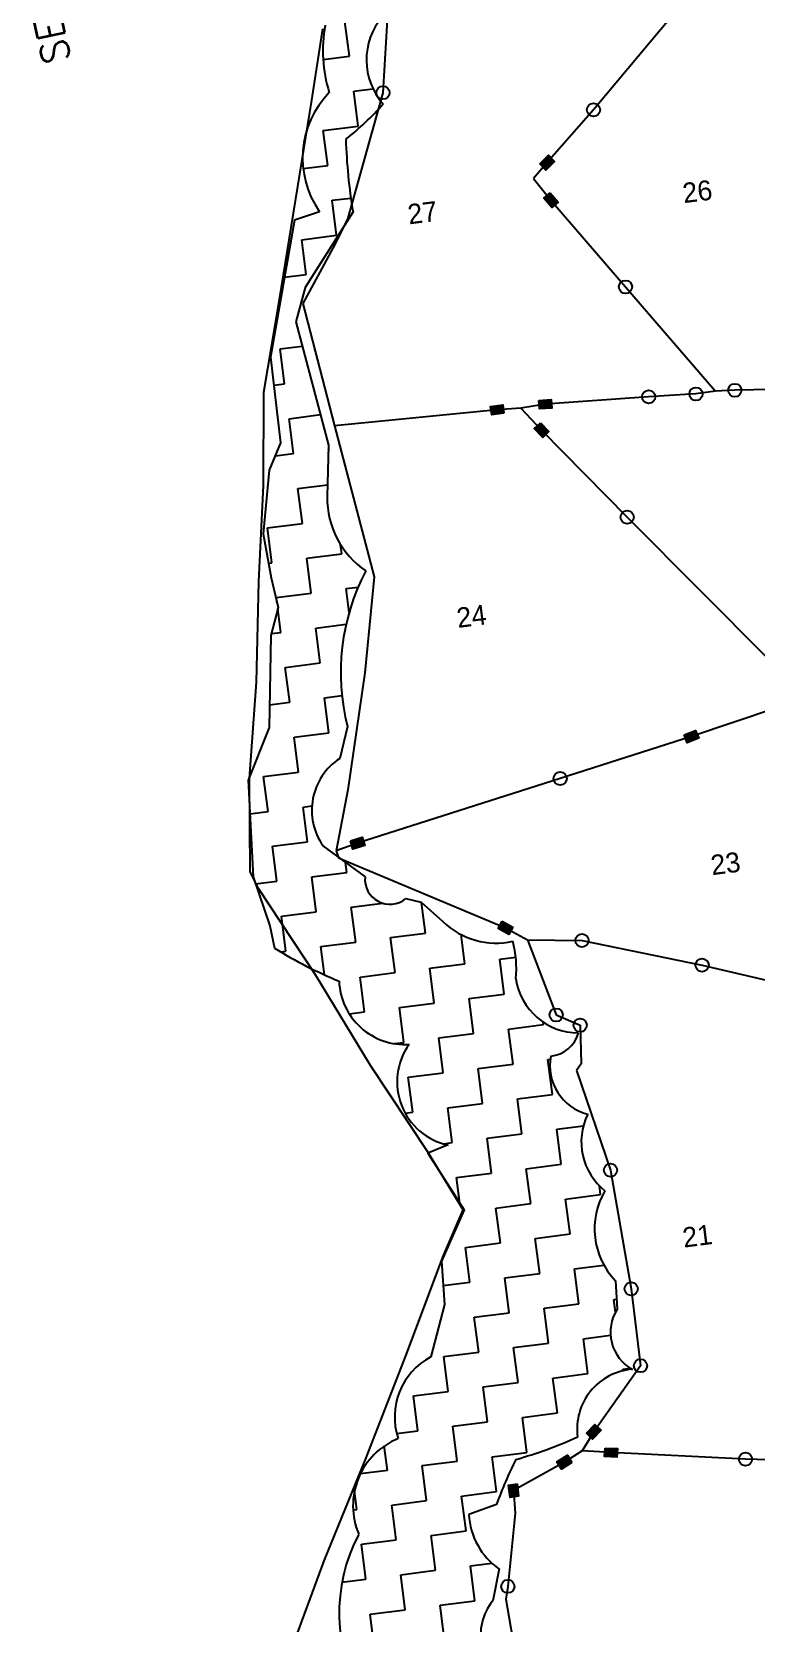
# Model space of a CAD drawing. Header units: metres. Extents: x 319146 to 321938, y 1851057 to 1854971.
# Drawn here: x 319146 to 319807, y 1852050 to 1853503 of the extents above; entities that cross this region are included whole.
import ezdxf

# ---------------------------------------------------------------- set-up
doc = ezdxf.new("R2010")
doc.units = ezdxf.units.M
doc.header["$LTSCALE"] = 0.3
for name, color, linetype in [('POLY_HATCH', 12, 'Continuous'), ('POLY_PARCEL', 6, 'Continuous'), ('TEXT_MAPOUT', 7, 'Continuous'), ('TEXT_PARCEL', 7, 'Continuous'), ('V_BOUND_LINE', 7, 'Continuous')]:
    doc.layers.add(name, color=color, linetype=linetype)
doc.styles.get("Standard").update_dxf_attribs({"font": 'simplex.shx'})
doc.styles.add('TEXT_MAP', font='')
doc.styles.get('TEXT_MAP').set_extended_font_data('Kruti Dev 050')

msp = doc.modelspace()

# ---------------------------------------------------------------- hatches: boundary and pattern name
for points in [[(319623.1, 1853385), (319617.6, 1853390.6), (319609.6, 1853382.7), (319615.1, 1853377.1)], [(319620.5, 1853342.9), (319626.4, 1853347.9), (319619.1, 1853356.5), (319613.2, 1853351.4)], [(319620.6, 1853159.8), (319620, 1853167.6), (319608.8, 1853166.8), (319609.3, 1853159)], [(319564.6, 1853161.2), (319565.8, 1853153.5), (319576.9, 1853155.1), (319575.8, 1853162.8)], [(319612.4, 1853133), (319618, 1853138.4), (319610.1, 1853146.4), (319604.5, 1853141)], [(319754.7, 1852858.3), (319751.9, 1852865.5), (319741.4, 1852861.4), (319744.2, 1852854.2)], [(319449.7, 1852760.5), (319447.3, 1852767.9), (319436.6, 1852764.5), (319439, 1852757.1)], [(319581.3, 1852679), (319585.1, 1852685.8), (319575.3, 1852691.3), (319571.5, 1852684.5)], [(319652.2, 1852223.6), (319657.8, 1852218.2), (319665.6, 1852226.3), (319660, 1852231.7)], [(319680.1, 1852201.8), (319680.5, 1852209.6), (319669.2, 1852210.1), (319668.8, 1852202.3)], [(319625.3, 1852197.5), (319629.4, 1852190.9), (319639, 1852196.9), (319634.8, 1852203.5)], [(319582.6, 1852165.1), (319590.3, 1852166.1), (319588.9, 1852177.3), (319581.1, 1852176.3)]]:
    msp.add_hatch(color=256).paths.add_polyline_path(points)

# ---------------------------------------------------------------- linework, layer by layer
for points in [[(319609.6, 1853382.7), (319617.6, 1853390.6), (319623.1, 1853385), (319615.1, 1853377.1)], [(319619.1, 1853356.5), (319626.4, 1853347.9), (319620.5, 1853342.9), (319613.2, 1853351.4)], [(319608.8, 1853166.8), (319620, 1853167.6), (319620.6, 1853159.8), (319609.3, 1853159)], [(319576.9, 1853155.1), (319565.8, 1853153.5), (319564.6, 1853161.2), (319575.8, 1853162.8)], [(319610.1, 1853146.4), (319618, 1853138.4), (319612.4, 1853133), (319604.5, 1853141)], [(319741.4, 1852861.4), (319751.9, 1852865.5), (319754.7, 1852858.3), (319744.2, 1852854.2)], [(319436.6, 1852764.5), (319447.3, 1852767.9), (319449.7, 1852760.5), (319439, 1852757.1)], [(319575.3, 1852691.3), (319585.1, 1852685.8), (319581.3, 1852679), (319571.5, 1852684.5)], [(319665.6, 1852226.3), (319657.8, 1852218.2), (319652.2, 1852223.6), (319660, 1852231.7)], [(319669.2, 1852210.1), (319680.5, 1852209.6), (319680.1, 1852201.8), (319668.8, 1852202.3)], [(319639, 1852196.9), (319629.4, 1852190.9), (319625.3, 1852197.5), (319634.8, 1852203.5)], [(319588.9, 1852177.3), (319590.3, 1852166.1), (319582.6, 1852165.1), (319581.1, 1852176.3)]]:
    msp.add_lwpolyline(points, close=True)
for centre in [(319466.4, 1853447.8), (319658.6, 1853432.2), (319687.9, 1853270.4), (319787.7, 1853176), (319709, 1853170.1), (319752.2, 1853172.7), (319689.4, 1853060.2), (319628.2, 1852821.6), (319648.2, 1852673.6), (319757.8, 1852651), (319624.6, 1852605.6), (319646.5, 1852596.2), (319674.2, 1852463.9), (319693, 1852355.5), (319701.6, 1852285.3), (319797.5, 1852199.9), (319580.4, 1852083.8)]:
    msp.add_circle(centre, 6.03)
at = {"layer": 'POLY_HATCH', "linetype": 'Continuous'}
for p, q in [((319435.7, 1853481), (319431.6, 1853512.9)), ((319411.8, 1853478), (319435.7, 1853481)), ((319439.7, 1853449.1), (319457.2, 1853451.4)), ((319443.8, 1853417.3), (319439.7, 1853449.1)), ((319411.9, 1853413.2), (319443.8, 1853417.3)), ((319416, 1853381.3), (319411.9, 1853413.2)), ((319393.6, 1853378.5), (319416, 1853381.3)), ((319420, 1853349.5), (319437.1, 1853351.6)), ((319424.1, 1853317.6), (319420, 1853349.5)), ((319392.2, 1853313.5), (319424.1, 1853317.6)), ((319396.3, 1853281.7), (319392.2, 1853313.5)), ((319376.5, 1853279.2), (319396.3, 1853281.7)), ((319372.5, 1853213.9), (319392.6, 1853216.4)), ((319376.6, 1853182), (319372.5, 1853213.9)), ((319366.7, 1853180.8), (319376.6, 1853182)), ((319380.6, 1853150.1), (319409.3, 1853153.8)), ((319384.7, 1853118.3), (319380.6, 1853150.1)), ((319416.6, 1853122.3), (319416.6, 1853122.3)), ((319416.6, 1853122.1), (319416.6, 1853122.3)), ((319367.9, 1853116.1), (319384.7, 1853118.3)), ((319388.7, 1853086.4), (319415.8, 1853089.8)), ((319392.8, 1853054.5), (319388.7, 1853086.4)), ((319360.9, 1853050.5), (319392.8, 1853054.5)), ((319365, 1853018.6), (319360.9, 1853050.5)), ((319396.8, 1853022.7), (319428.7, 1853026.7)), ((319400.9, 1852990.8), (319396.8, 1853022.7)), ((319428.7, 1853026.7), (319427.7, 1853035)), ((319361.9, 1853018.2), (319365, 1853018.6)), ((319432.8, 1852994.9), (319443.7, 1852996.2)), ((319435.5, 1852973.2), (319432.8, 1852994.9)), ((319369, 1852986.7), (319400.9, 1852990.8)), ((319369.7, 1852981.5), (319369, 1852986.7)), ((319373.1, 1852954.9), (319370.3, 1852976.7)), ((319405, 1852958.9), (319432.8, 1852962.5)), ((319364.5, 1852953.8), (319373.1, 1852954.9)), ((319409, 1852927.1), (319405, 1852958.9)), ((319377.1, 1852923), (319409, 1852927.1)), ((319381.2, 1852891.1), (319377.1, 1852923)), ((319362.9, 1852888.8), (319381.2, 1852891.1)), ((319413.1, 1852895.2), (319429, 1852897.2)), ((319417.1, 1852863.3), (319413.1, 1852895.2)), ((319385.3, 1852859.3), (319417.1, 1852863.3)), ((319389.3, 1852827.4), (319385.3, 1852859.3)), ((319357.4, 1852823.3), (319389.3, 1852827.4)), ((319361.5, 1852791.5), (319357.4, 1852823.3)), ((319344.8, 1852789.3), (319361.5, 1852791.5)), ((319393.4, 1852795.5), (319401.5, 1852796.6)), ((319397.4, 1852763.7), (319393.4, 1852795.5)), ((319365.6, 1852759.6), (319397.4, 1852763.7)), ((319369.6, 1852727.7), (319365.6, 1852759.6)), ((319433.3, 1852735.8), (319432.2, 1852744.9)), ((319401.5, 1852731.8), (319433.3, 1852735.8)), ((319405.5, 1852699.9), (319401.5, 1852731.8)), ((319350.1, 1852725.2), (319369.6, 1852727.7)), ((319437.4, 1852704), (319466.3, 1852707.6)), ((319441.5, 1852672.1), (319437.4, 1852704)), ((319505.2, 1852680.2), (319501.6, 1852708.3)), ((319373.7, 1852695.9), (319405.5, 1852699.9)), ((319377.7, 1852664), (319373.7, 1852695.9)), ((319409.6, 1852668.1), (319441.5, 1852672.1)), ((319473.3, 1852676.2), (319505.2, 1852680.2)), ((319477.4, 1852644.3), (319473.3, 1852676.2)), ((319541.1, 1852652.4), (319537.7, 1852679.1)), ((319372.7, 1852663.4), (319377.7, 1852664)), ((319412.9, 1852642.3), (319409.6, 1852668.1)), ((319573, 1852656.5), (319587.8, 1852658.3)), ((319445.5, 1852640.2), (319477.4, 1852644.3)), ((319509.2, 1852648.3), (319541.1, 1852652.4)), ((319513.3, 1852616.5), (319509.2, 1852648.3)), ((319577, 1852624.6), (319573, 1852656.5)), ((319449.6, 1852608.4), (319445.5, 1852640.2)), ((319481.4, 1852612.4), (319513.3, 1852616.5)), ((319545.2, 1852620.5), (319577, 1852624.6)), ((319549.2, 1852588.7), (319545.2, 1852620.5)), ((319435.6, 1852606.6), (319449.6, 1852608.4)), ((319485.5, 1852580.6), (319481.4, 1852612.4)), ((319517.4, 1852584.6), (319549.2, 1852588.7)), ((319521.4, 1852552.7), (319517.4, 1852584.6)), ((319581.1, 1852592.7), (319613, 1852596.8)), ((319585.2, 1852560.8), (319581.1, 1852592.7)), ((319613, 1852596.8), (319612.7, 1852599.1)), ((319476.5, 1852579.4), (319485.5, 1852580.6)), ((319553.3, 1852556.8), (319585.2, 1852560.8)), ((319557.3, 1852524.9), (319553.3, 1852556.8)), ((319617, 1852564.9), (319619.1, 1852565.2)), ((319621.1, 1852533), (319617, 1852564.9)), ((319489.5, 1852548.7), (319521.4, 1852552.7)), ((319493.6, 1852516.8), (319489.5, 1852548.7)), ((319589.2, 1852529), (319621.1, 1852533)), ((319593.3, 1852497.1), (319589.2, 1852529)), ((319486.7, 1852515.9), (319493.6, 1852516.8)), ((319525.5, 1852520.9), (319557.3, 1852524.9)), ((319529.5, 1852489), (319525.5, 1852520.9)), ((319625.1, 1852501.2), (319649.4, 1852504.3)), ((319629.2, 1852469.3), (319625.1, 1852501.2)), ((319521.6, 1852488), (319529.5, 1852489)), ((319561.4, 1852493.1), (319593.3, 1852497.1)), ((319565.4, 1852461.2), (319561.4, 1852493.1)), ((319597.3, 1852465.2), (319629.2, 1852469.3)), ((319533.6, 1852457.1), (319565.4, 1852461.2)), ((319536.6, 1852433.6), (319533.6, 1852457.1)), ((319601.4, 1852433.4), (319597.3, 1852465.2)), ((319633.2, 1852437.4), (319665.1, 1852441.5)), ((319665.1, 1852441.5), (319664.1, 1852449.5)), ((319569.5, 1852429.3), (319601.4, 1852433.4)), ((319573.6, 1852397.4), (319569.5, 1852429.3)), ((319637.3, 1852405.6), (319633.2, 1852437.4)), ((319541.7, 1852393.4), (319573.6, 1852397.4)), ((319605.4, 1852401.5), (319637.3, 1852405.6)), ((319609.5, 1852369.6), (319605.4, 1852401.5)), ((319545.7, 1852361.5), (319541.7, 1852393.4)), ((319577.6, 1852365.6), (319609.5, 1852369.6)), ((319641.4, 1852373.7), (319668.2, 1852377.1)), ((319645.4, 1852341.8), (319641.4, 1852373.7)), ((319521.3, 1852358.4), (319545.7, 1852361.5)), ((319581.7, 1852333.7), (319577.6, 1852365.6)), ((319613.5, 1852337.8), (319645.4, 1852341.8)), ((319617.6, 1852305.9), (319613.5, 1852337.8)), ((319677.3, 1852345.9), (319679.8, 1852346.2)), ((319678.8, 1852334.2), (319677.3, 1852345.9)), ((319549.8, 1852329.7), (319581.7, 1852333.7)), ((319553.9, 1852297.8), (319549.8, 1852329.7)), ((319649.5, 1852310), (319674.2, 1852313.1)), ((319653.5, 1852278.1), (319649.5, 1852310)), ((319522, 1852293.7), (319553.9, 1852297.8)), ((319585.7, 1852301.8), (319617.6, 1852305.9)), ((319589.8, 1852270), (319585.7, 1852301.8)), ((319526, 1852261.9), (319522, 1852293.7)), ((319685.4, 1852282.1), (319692.3, 1852283)), ((319685.6, 1852280.6), (319685.4, 1852282.1)), ((319557.9, 1852265.9), (319589.8, 1852270)), ((319562, 1852234), (319557.9, 1852265.9)), ((319621.6, 1852274), (319653.5, 1852278.1)), ((319625.7, 1852242.2), (319621.6, 1852274)), ((319494.2, 1852257.8), (319526, 1852261.9)), ((319498.2, 1852225.9), (319494.2, 1852257.8)), ((319593.8, 1852238.1), (319625.7, 1852242.2)), ((319597.9, 1852206.2), (319593.8, 1852238.1)), ((319478.9, 1852223.5), (319498.2, 1852225.9)), ((319530.1, 1852230), (319562, 1852234)), ((319534.2, 1852198.1), (319530.1, 1852230)), ((319470.4, 1852190), (319467.6, 1852212)), ((319502.3, 1852194.1), (319534.2, 1852198.1)), ((319506.3, 1852162.2), (319502.3, 1852194.1)), ((319566, 1852202.2), (319597.9, 1852206.2)), ((319570.1, 1852170.3), (319566, 1852202.2)), ((319446, 1852186.9), (319470.4, 1852190)), ((319442.6, 1852154.1), (319440.4, 1852171.1)), ((319538.2, 1852166.3), (319570.1, 1852170.3)), ((319542.3, 1852134.4), (319538.2, 1852166.3)), ((319439.1, 1852153.6), (319442.6, 1852154.1)), ((319474.5, 1852158.1), (319506.3, 1852162.2)), ((319478.5, 1852126.3), (319474.5, 1852158.1)), ((319510.4, 1852130.3), (319542.3, 1852134.4)), ((319446.7, 1852122.2), (319478.5, 1852126.3)), ((319450.7, 1852090.3), (319446.7, 1852122.2)), ((319514.4, 1852098.5), (319510.4, 1852130.3)), ((319482.6, 1852094.4), (319514.4, 1852098.5)), ((319486.6, 1852062.5), (319482.6, 1852094.4)), ((319546.3, 1852102.5), (319565.8, 1852105)), ((319550.4, 1852070.6), (319546.3, 1852102.5)), ((319428.9, 1852087.6), (319450.7, 1852090.3)), ((319454.8, 1852058.5), (319486.6, 1852062.5)), ((319518.5, 1852066.6), (319550.4, 1852070.6)), ((319522.6, 1852034.7), (319518.5, 1852066.6)), ((319458.8, 1852026.6), (319454.8, 1852058.5))]:
    msp.add_line(p, q, dxfattribs=at)
at = {"layer": 'POLY_HATCH'}
for p, q in [((319385.6, 1853331.5), (319363.8, 1853206.3)), ((319408.5, 1853339.1), (319385.6, 1853331.5)), ((319439.1, 1853338.9), (319395.4, 1853269.9)), ((319395.4, 1853269.9), (319386.7, 1853238.4)), ((319386.7, 1853238.4), (319416.7, 1853125.9)), ((319363.8, 1853206.3), (319372.8, 1853128)), ((319372.8, 1853128), (319362.5, 1853103.2)), ((319416.7, 1853125.9), (319415.5, 1853078.9)), ((319362.5, 1853103.2), (319357, 1853045)), ((319357, 1853045), (319364.3, 1853004.9)), ((319364.3, 1853004.9), (319370.6, 1852977.7)), ((319370.6, 1852977.7), (319364.1, 1852952.1)), ((319364.1, 1852952.1), (319362.5, 1852868.1)), ((319362.5, 1852868.1), (319343.2, 1852820.1)), ((319434.1, 1852869), (319426.9, 1852839.8)), ((319343.2, 1852820.1), (319347.8, 1852731.8)), ((319411.6, 1852760.1), (319450, 1852731.7)), ((319347.8, 1852731.8), (319363.2, 1852687)), ((319487.2, 1852712), (319501.2, 1852708.7)), ((319501.2, 1852708.7), (319521.2, 1852690.9)), ((319363.2, 1852687), (319367.4, 1852666.5)), ((319525.9, 1852486.9), (319507.4, 1852479.3)), ((319507.4, 1852479.3), (319540.4, 1852427.6)), ((319540.4, 1852427.6), (319519.7, 1852380.7)), ((319519.7, 1852380.7), (319522.5, 1852341.2)), ((319678.7, 1852362.9), (319680.3, 1852336.9)), ((319522.5, 1852341.2), (319510, 1852293.4)), ((319570, 1852158.6), (319544.9, 1852149.5)), ((319572.4, 1852099.7), (319566.8, 1852070.7))]:
    msp.add_line(p, q, dxfattribs=at)
for centre, radius, start, end in [((319512.1, 1853477.7), 60.8, 139.6873, 221.4543), ((319539.5, 1853486.2), 128, 169.5705, 197.3722), ((319478.5, 1853388.2), 85.5, 135.6416, 215.0552), ((319276.2, 1853604.2), 253, 308.1593, 318.7809), ((319923, 1853420.7), 490.8, 181.8116, 189.602), ((319495.6, 1853077.5), 80.1, 179.0021, 235.9993), ((319626.2, 1852918.5), 198.4, 152.1944, 194.4493), ((319457.8, 1852792.6), 56.4, 123.1965, 215.1422), ((319472.7, 1852729.5), 22.8, 174.3771, 309.6516), ((319569.9, 1852741.3), 70.1, 226.0132, 282.506), ((319495.4, 1852648.7), 92.8, 353.7718, 15.1389), ((319577.2, 1853004.9), 398.1, 238.2019, 247.7286), ((319486.5, 1852638.8), 60.2, 182.1993, 273.5802), ((319644.9, 1852647.1), 57.8, 188.3942, 269.8734), ((319617, 1852596.8), 28.9, 275.2589, 344.7662), ((319538.3, 1852544.5), 59, 144.5909, 257.8873), ((319664.6, 1852559.4), 45.8, 169.0497, 255.9132), ((319704.3, 1852489.6), 56.8, 153.5285, 231.7422), ((319727.8, 1852410.3), 68.2, 149.3517, 223.9854), ((319712.7, 1852315.8), 38.6, 146.9012, 241.2378), ((319539.7, 1852238.3), 62.6, 118.3149, 198.1487), ((319698.3, 1852227.6), 54.6, 94.4595, 187.5419), ((319505.6, 1852157.2), 66.6, 112.4111, 202.8196), ((319485.3, 1852566.8), 381.1, 285.5739, 294.6473), ((319944, 1852022.7), 397.9, 153.5851, 160.0312), ((319609.8, 1852152.8), 65, 182.9745, 234.8688), ((319579.8, 1852059.5), 153.4, 152.0908, 211.0124), ((319604.1, 1852039.7), 48.5, 140.2957, 246.6306)]:
    msp.add_arc(centre, radius, start, end, dxfattribs=at)
at = {"layer": 'POLY_PARCEL'}
for p, q in [((319740.3, 1853529.4), (319658.6, 1853432.2)), ((319470.8, 1853524.3), (319466.4, 1853447.8)), ((319466.4, 1853447.8), (319434, 1853332.2)), ((319658.6, 1853432.2), (319616.3, 1853383.9)), ((319616.3, 1853383.9), (319604, 1853369.5)), ((319604, 1853369.5), (319619.8, 1853349.7)), ((319619.8, 1853349.7), (319687.9, 1853270.4)), ((319434, 1853332.2), (319420.6, 1853305.9)), ((319420.6, 1853305.9), (319393.1, 1853255.3)), ((319687.9, 1853270.4), (319770.1, 1853175.2)), ((319393.1, 1853255.3), (319422.2, 1853143.6)), ((319709, 1853170.1), (319614.7, 1853163.3)), ((319752.2, 1853172.7), (319709, 1853170.1)), ((319770.1, 1853175.2), (319752.2, 1853172.7)), ((319787.7, 1853176), (319770.1, 1853175.2)), ((319854.1, 1853177.4), (319787.7, 1853176)), ((319570.8, 1853158.2), (319422.2, 1853143.6)), ((319592.4, 1853159.8), (319570.8, 1853158.2)), ((319614.7, 1853163.3), (319592.4, 1853159.8)), ((319592.4, 1853159.8), (319611.2, 1853139.7)), ((319422.2, 1853143.6), (319458.5, 1853005.7)), ((319611.2, 1853139.7), (319689.4, 1853060.2)), ((319689.4, 1853060.2), (319757.2, 1852992.1)), ((319458.5, 1853005.7), (319449.9, 1852918)), ((319757.2, 1852992.1), (319816.9, 1852932)), ((319449.9, 1852918), (319434.2, 1852811.1)), ((319825.2, 1852885.7), (319748, 1852859.8)), ((319748, 1852859.8), (319628.2, 1852821.6)), ((319628.2, 1852821.6), (319443.1, 1852762.5)), ((319434.2, 1852811.1), (319423.8, 1852755.6)), ((319443.1, 1852762.5), (319423.8, 1852755.6)), ((319423.8, 1852755.6), (319425.8, 1852749.2)), ((319425.8, 1852749.2), (319578.3, 1852685.1)), ((319578.3, 1852685.1), (319598.4, 1852674.2)), ((319598.4, 1852674.2), (319648.2, 1852673.6)), ((319598.4, 1852674.2), (319624.6, 1852605.6)), ((319648.2, 1852673.6), (319757.8, 1852651)), ((319757.8, 1852651), (319840.5, 1852631.7)), ((319624.6, 1852605.6), (319646.5, 1852596.2)), ((319646.5, 1852596.2), (319647.4, 1852561.1)), ((319647.4, 1852561.1), (319643.2, 1852555)), ((319643.2, 1852555), (319674.2, 1852463.9)), ((319674.2, 1852463.9), (319693, 1852355.5)), ((319693, 1852355.5), (319701.6, 1852285.3)), ((319701.6, 1852285.3), (319658.9, 1852224.9)), ((319658.9, 1852224.9), (319648.3, 1852207.5)), ((319648.3, 1852207.5), (319632.1, 1852197.2)), ((319674.7, 1852206), (319648.3, 1852207.5)), ((319632.1, 1852197.2), (319585.7, 1852171.2)), ((319797.5, 1852199.9), (319674.7, 1852206)), ((319869.4, 1852197.7), (319797.5, 1852199.9)), ((319585.7, 1852171.2), (319587.2, 1852150.6)), ((319587.2, 1852150.6), (319580.4, 1852083.8)), ((319580.4, 1852083.8), (319578.5, 1852072)), ((319578.5, 1852072), (319590.5, 1852004.2))]:
    msp.add_line(p, q, dxfattribs=at)
at = {"layer": 'V_BOUND_LINE'}
for p, q in [((319401.5, 1853441), (319411.6, 1853506.1)), ((319371.8, 1853258.8), (319401.5, 1853441)), ((319357.7, 1853174.2), (319371.8, 1853258.8)), ((319357.2, 1853089.1), (319357.7, 1853174.2)), ((319353.1, 1853001.4), (319357.2, 1853089.1)), ((319350.8, 1852909.4), (319353.1, 1853001.4)), ((319344.6, 1852821.6), (319350.8, 1852909.4)), ((319345, 1852736.2), (319344.6, 1852821.6)), ((319352.7, 1852721.2), (319345, 1852736.2)), ((319404.8, 1852642.3), (319352.7, 1852721.2)), ((319455, 1852559.4), (319404.8, 1852642.3)), ((319507, 1852481), (319455, 1852559.4)), ((319539.5, 1852427.8), (319507, 1852481)), ((319521.8, 1852386), (319539.5, 1852427.8)), ((319487.3, 1852294.2), (319521.8, 1852386)), ((319451.1, 1852201.3), (319487.3, 1852294.2)), ((319412.7, 1852107.2), (319451.1, 1852201.3)), ((319379.8, 1852017.9), (319412.7, 1852107.2))]:
    msp.add_line(p, q, dxfattribs=at)

# ---------------------------------------------------------------- texts
at = {"layer": 'TEXT_MAPOUT'}
msp.add_text('SEA', height=25.3, rotation=101.8315, dxfattribs=at).set_placement((319181.2, 1853477.4))
at = {"layer": 'TEXT_PARCEL', "ltscale": 10, "style": 'TEXT_MAP'}
for s, p in [('26', (319741.2, 1853346.9)), ('27', (319490.2, 1853327.5)), ('24', (319534.9, 1852959)), ('23', (319766.9, 1852733.2)), ('21', (319741.2, 1852393.1))]:
    msp.add_text(s, height=18.21, rotation=7.2517, dxfattribs=at).set_placement(p)

doc.saveas('drawing.dxf')
